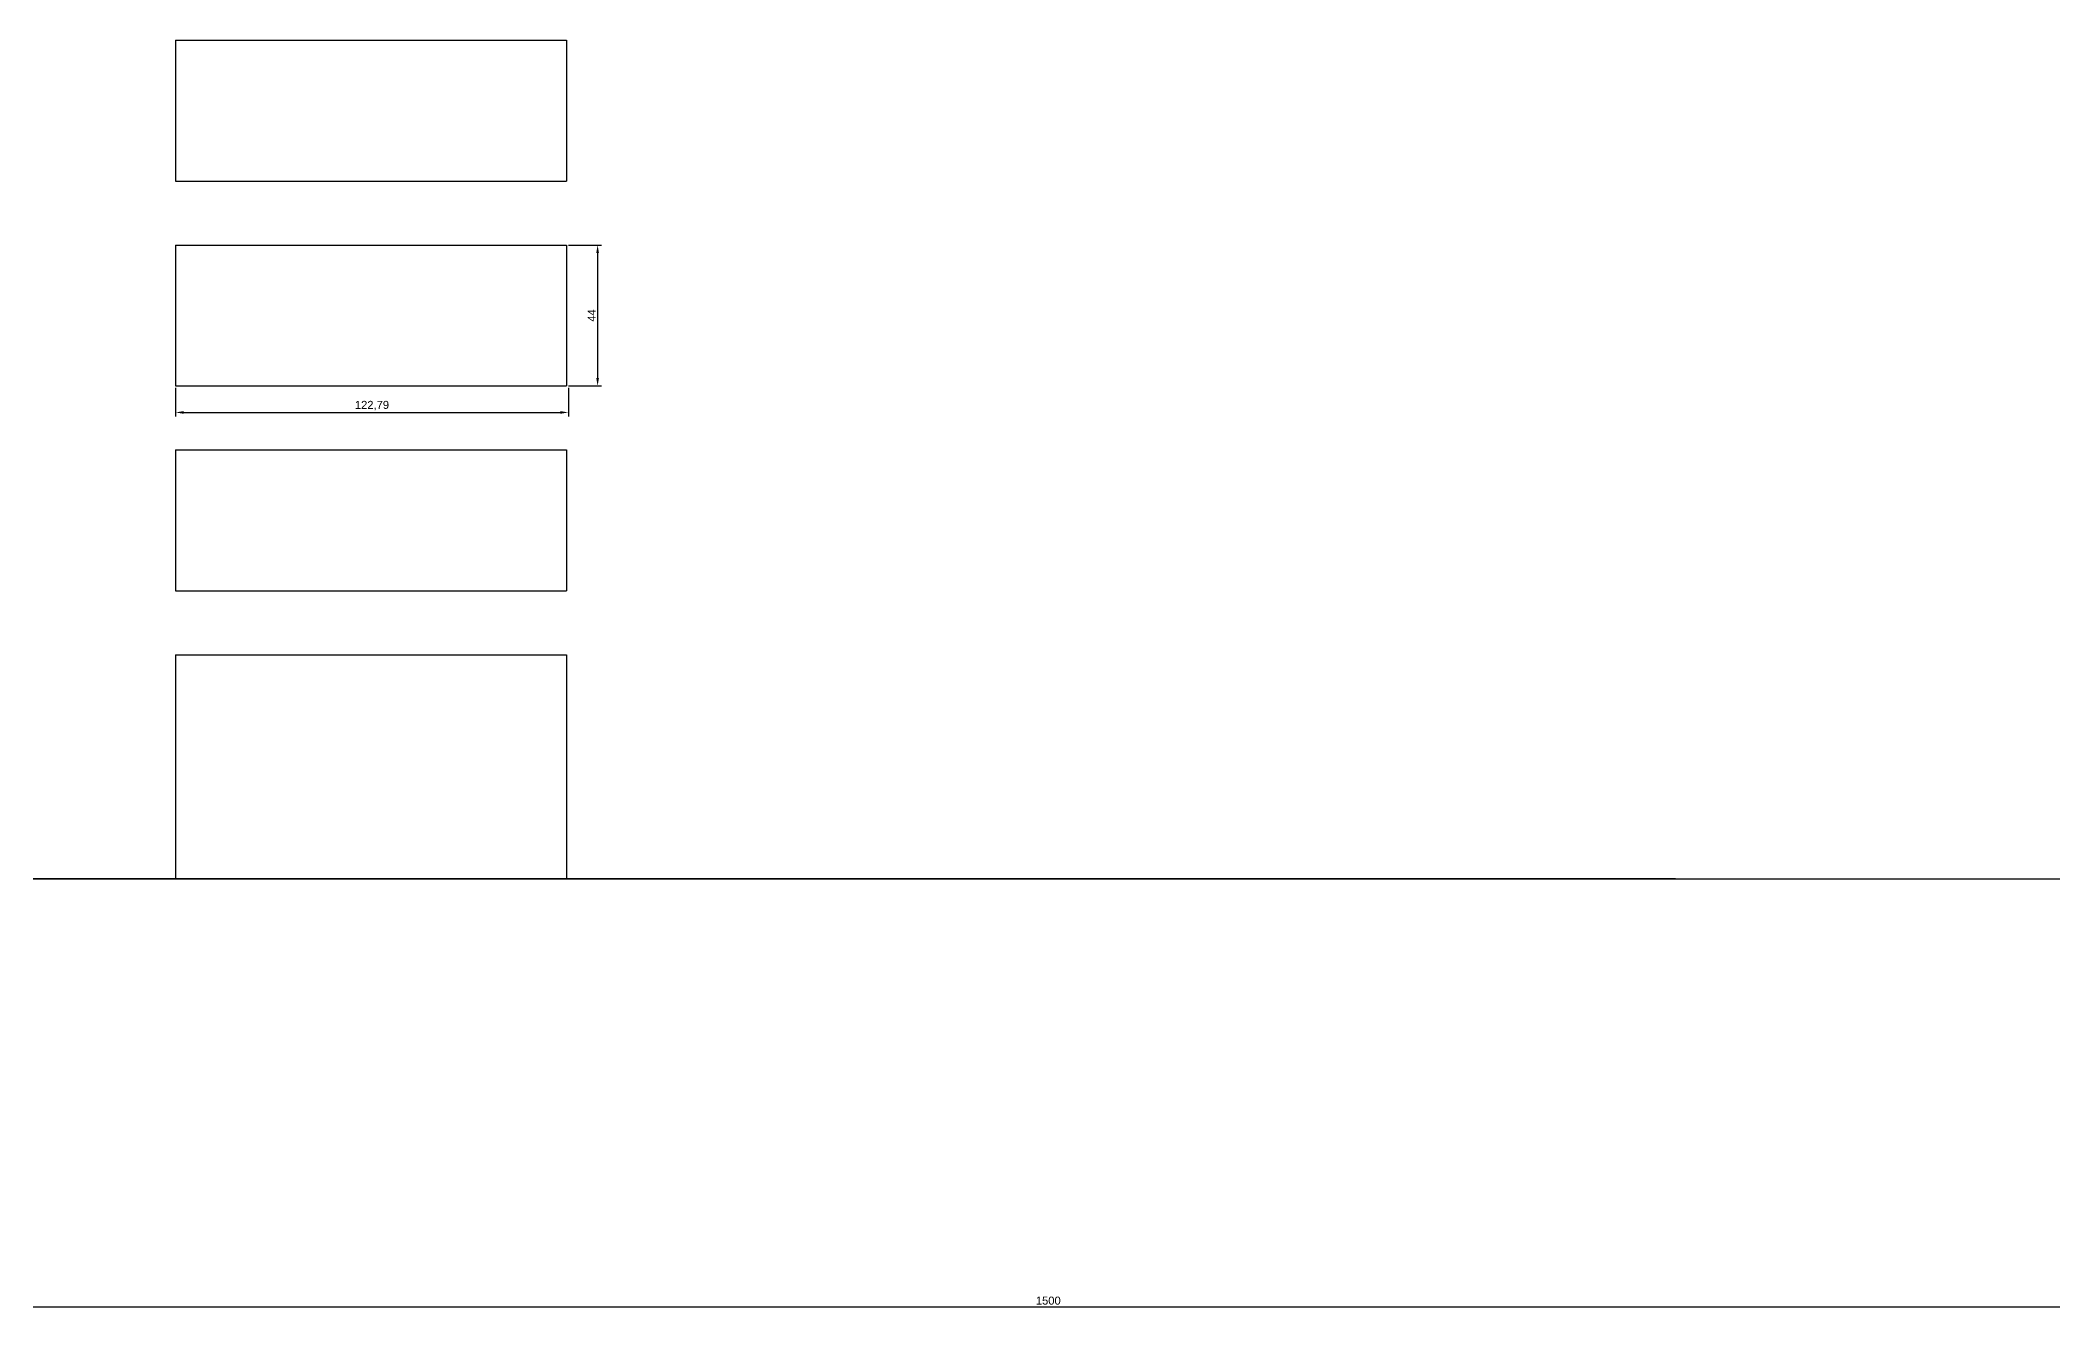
# Model space of a CAD drawing. Header units: millimetres. Extents: x -3817 to 5248, y 289 to 3424.
# Drawn here: x 1999 to 2628, y 289 to 686 of the extents above; entities that cross this region are included whole.
import ezdxf

# ---------------------------------------------------------------- set-up
doc = ezdxf.new("R2010")
doc.units = ezdxf.units.MM
doc.styles.get("Standard").update_dxf_attribs({"font": 'arial.ttf'})
doc.dimstyles.new('ISO-25', dxfattribs={"dimtxt": 2.5, "dimasz": 2.5, "dimexe": 1.25, "dimexo": 0.625, "dimtad": 1, "dimtxsty": 'Standard', "dimcen": 2.5, "dimadec": 0, "dimazin": 0, "dimtfac": 1, "dimtmove": 0, "dimatfit": 3, "dimfxl": 1, "dimarcsym": 0})

# ---------------------------------------------------------------- blocks, each defined once
blk = doc.blocks.new('*D100')
at = {"color": 0, "lineweight": -2, "transparency": 16777216}
for p, q in [((1564.22, 423.5), (1564.22, 289.11)), ((3064.22, 423.5), (3064.22, 289.11)), ((1566.72, 290.36), (3061.72, 290.36))]:
    blk.add_line(p, q, dxfattribs=at)
at = {"color": 0, "transparency": 16777216}
for points in [[(1566.72, 290.78), (1566.72, 289.94), (1564.22, 290.36)], [(3061.72, 290.78), (3061.72, 289.94), (3064.22, 290.36)]]:
    blk.add_solid(points, dxfattribs=at)
at = {"layer": 'Defpoints', "color": 0, "transparency": 16777216}
for p in [(1564.22, 424.13), (3064.22, 424.13), (3064.22, 290.36)]:
    blk.add_point(p, dxfattribs=at)
at = {"color": 0, "transparency": 16777216, "insert": (2314.22, 292.26), "char_height": 2.5, "attachment_point": 5}
blk.add_mtext('1500', dxfattribs=at)
blk = doc.blocks.new('*D102')
at = {"color": 0, "lineweight": -2, "transparency": 16777216}
for p, q in [((2164.28, 622.13), (2174.64, 622.13)), ((2173.39, 619.63), (2173.39, 580.63)), ((2164.28, 578.13), (2174.64, 578.13))]:
    blk.add_line(p, q, dxfattribs=at)
at = {"color": 0, "transparency": 16777216}
for points in [[(2172.97, 619.63), (2173.81, 619.63), (2173.39, 622.13)], [(2172.97, 580.63), (2173.81, 580.63), (2173.39, 578.13)]]:
    blk.add_solid(points, dxfattribs=at)
at = {"layer": 'Defpoints', "color": 0, "transparency": 16777216}
for p in [(2163.66, 622.13), (2163.66, 578.13), (2173.39, 578.13)]:
    blk.add_point(p, dxfattribs=at)
at = {"color": 0, "transparency": 16777216, "insert": (2171.51, 600.13), "char_height": 2.5, "attachment_point": 5, "rotation": 90}
blk.add_mtext('44', dxfattribs=at)
blk = doc.blocks.new('*D103')
at = {"color": 0, "lineweight": -2, "transparency": 16777216}
for p, q in [((2041.49, 577.5), (2041.49, 568.57)), ((2164.28, 577.5), (2164.28, 568.57)), ((2043.99, 569.82), (2161.78, 569.82))]:
    blk.add_line(p, q, dxfattribs=at)
at = {"color": 0, "transparency": 16777216}
for points in [[(2043.99, 570.24), (2043.99, 569.41), (2041.49, 569.82)], [(2161.78, 570.24), (2161.78, 569.41), (2164.28, 569.82)]]:
    blk.add_solid(points, dxfattribs=at)
at = {"layer": 'Defpoints', "color": 0, "transparency": 16777216}
for p in [(2041.49, 578.13), (2164.28, 578.13), (2164.28, 569.82)]:
    blk.add_point(p, dxfattribs=at)
at = {"color": 0, "transparency": 16777216, "insert": (2102.88, 571.95), "char_height": 2.5, "attachment_point": 5}
blk.add_mtext('122,79', dxfattribs=at)

msp = doc.modelspace()

# ---------------------------------------------------------------- linework, layer by layer
for p, q in [((2041.489, 686.129), (2163.655, 686.129)), ((2041.489, 686.129), (2041.489, 642.129)), ((2163.655, 686.129), (2163.655, 642.129)), ((2041.489, 642.129), (2163.655, 642.129)), ((2041.489, 622.129), (2163.655, 622.129)), ((2041.489, 622.129), (2041.489, 578.129)), ((2163.655, 622.129), (2163.655, 578.129)), ((2041.489, 578.129), (2163.655, 578.129)), ((2041.489, 558.129), (2163.655, 558.129)), ((2041.489, 558.129), (2041.489, 514.129)), ((2163.655, 558.129), (2163.655, 514.129)), ((2041.489, 514.129), (2163.655, 514.129)), ((2041.489, 494.129), (2163.655, 494.129)), ((2041.489, 494.129), (2041.489, 424.129)), ((2163.655, 494.129), (2163.655, 424.129)), ((2510.219, 424.129), (1564.219, 424.129)), ((1564.219, 424.129), (3064.219, 424.129))]:
    msp.add_line(p, q)

# ---------------------------------------------------------------- dimensions: what is measured, and where the dimension line sits
dim = msp.add_linear_dim(base=(2173.389, 578.129), p1=(2163.655, 622.129), p2=(2163.655, 578.129), angle=90, dimstyle='ISO-25')
dim.commit()
dim.dimension.update_dxf_attribs({"geometry": '*D102', "text_midpoint": (2171.514, 600.129)})
for base, p1, p2, picture, middle in [((2164.28, 569.823), (2041.489, 578.129), (2164.28, 578.129), '*D103', (2102.884, 571.951)), ((3064.219, 290.36), (1564.219, 424.129), (3064.219, 424.129), '*D100', (2314.219, 292.262))]:
    dim = msp.add_linear_dim(base=base, p1=p1, p2=p2, dimstyle='ISO-25')
    dim.commit()
    dim.dimension.update_dxf_attribs({"geometry": picture, "text_midpoint": middle})

doc.saveas('drawing.dxf')
